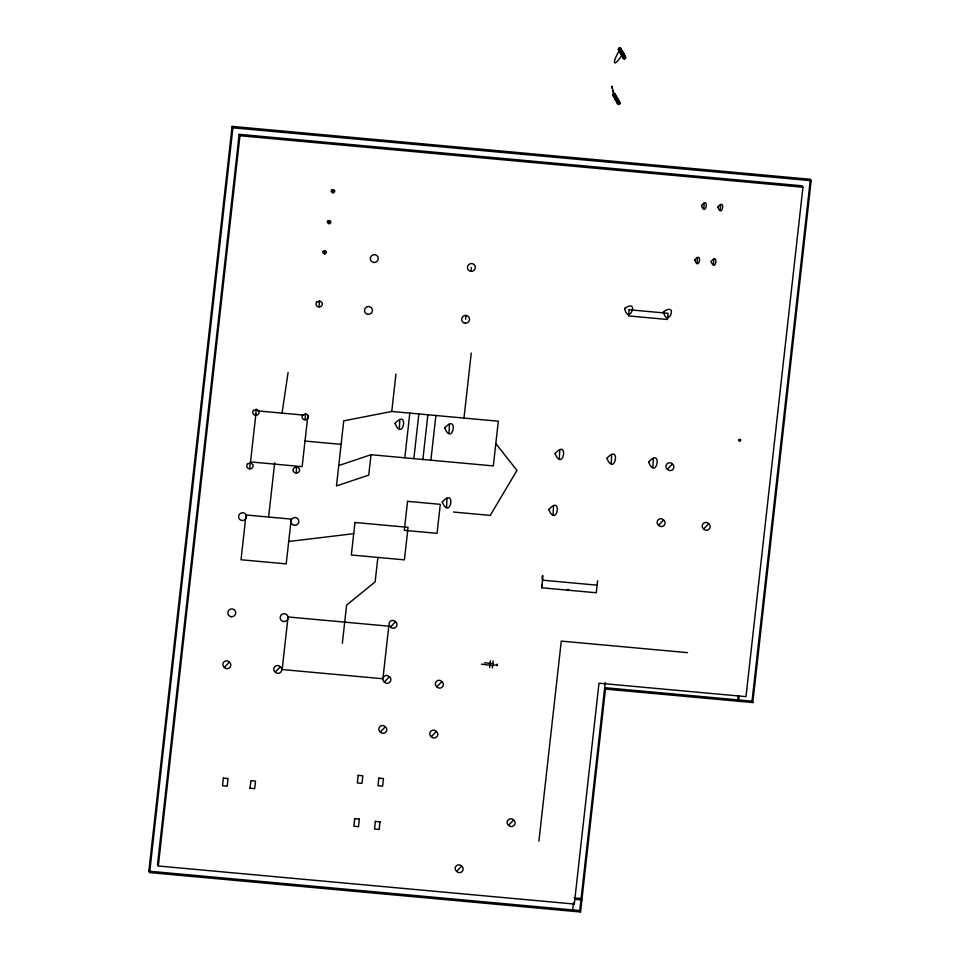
<?xml version="1.0" encoding="UTF-8"?>
<svg xmlns="http://www.w3.org/2000/svg" width="960" height="960" viewBox="0 0 960 960"><rect width="100%" height="100%" fill="white"/><g stroke="black" fill="none" stroke-linecap="round" stroke-linejoin="round"><path stroke-width="1.44" d="M249.828 468.792L250.092 462.864M255.804 415.26L256.08 409.332M296.268 473.04L296.544 467.112M305.1 419.76L305.376 413.832M319.056 306.9L319.332 300.972M324.492 253.932L324.648 250.692M328.992 223.74L329.136 220.5M332.88 192.864L333.024 189.624M597.588 580.776L596.268 592.764L541.68 587.772L543 575.784M399.372 428.544L399.792 419.652M449.016 433.08L449.448 424.188M446.568 507.132L447 498.24M541.68 587.772L541.824 584.832M542.112 578.928L542.256 575.988M553.08 514.632L553.512 505.74M559.332 458.676L559.764 449.784M611.244 463.428L611.676 454.536M652.896 467.232L653.328 458.34M697.104 263.28L697.428 257.58M703.848 208.824L704.172 203.112M713.484 264.78L713.808 259.068M720.216 210.312L720.54 204.612M490.056 664.212L490.392 660.732M492.924 663.312L493.152 660.984M605.472 689.1L580.548 912L149.64 872.592L148.836 871.164L232.092 126.384L810.36 179.28L811.164 180.696L752.82 702.576L605.472 689.1L604.668 687.672L752.016 701.148L752.82 702.576M149.64 872.592L232.896 127.812L232.092 126.384M239.148 134.328L157.512 864.576L158.316 866.004L574.308 904.056L598.992 683.208L745.992 696.648L802.944 187.236L802.14 185.808L239.148 134.328L239.952 135.744L158.316 866.004M255.924 413.688L250.524 461.916L302.148 466.632L307.872 415.476M223.416 778.14L228.06 778.56L227.22 786.168L222.564 785.748L223.356 778.02M268.62 517.044L274.68 462.78M250.02 788.28L250.872 780.672L255.516 781.092L254.664 788.7L249.948 788.16M342.336 643.308L346.608 605.064L375.132 581.916L377.868 557.412M371.016 454.728L368.736 475.128L336.468 485.94L343.74 420.84L391.764 411.468L498.324 421.212L493.32 465.912L371.016 454.728L338.748 465.54M391.764 411.468L395.952 374.004M354.684 818.544L353.904 826.272L358.548 826.692L359.328 818.976M404.82 457.824L409.824 413.124M413.856 458.64L418.848 413.952M379.98 821.736L379.2 829.452L374.556 829.032L375.336 821.316M422.88 459.468L427.872 414.768M430.884 460.2L435.888 415.512M465.588 319.32L466.02 315.42M470.94 271.356A3.984 3.9 -29.4 0 0 475.008 265.812A3.984 3.9 -29.4 0 0 468.192 265.188A3.984 3.9 -29.4 0 0 470.94 271.356L471.384 267.456M463.98 418.08L471.252 353.064M538.908 841.2L561.276 641.1L687.516 652.644M572.688 909.924L573.348 904.092M580.548 912L579.756 910.572L605.256 682.428M738.168 695.904L737.736 699.84L738.54 701.268L739.116 696.024M752.016 701.148L810.36 179.28M489.624 667.524L489.912 665.316M492.816 664.476L492.36 667.92M282.06 413.124L288.096 372.468M619.548 50.544C615.9 49.104 622.08 46.32 620.736 50.016M613.956 96.216C610.524 95.1 615.84 91.824 615.3 95.388M625.548 57.972C626.268 56.22 623.208 55.56 623.052 57.408C627.168 62.496 623.868 50.628 620.892 49.716M619.932 102.66L618.228 102.036L617.568 103.728L618.948 104.46L620.028 102.984L615.108 94.116M624.9 57.42C624.384 52.056 620.04 58.704 625.38 58.272M293.508 468.888C294.456 466.44 298.596 466.428 299.4 468.984A3.276 3.204 -29.4 0 1 299.292 471.276C298.344 473.712 294.204 473.736 293.4 471.18M224.34 667.392L229.344 662.148A3.66 3.588 -29.4 0 1 229.812 667.536A3.66 3.588 -29.4 0 1 224.34 667.392A3.66 3.588 -29.4 0 1 223.872 662.004A3.66 3.588 -29.4 0 1 229.344 662.148M275.256 672.048L280.248 666.804A3.66 3.588 -29.4 0 1 280.728 672.192A3.66 3.588 -29.4 0 1 275.256 672.048A3.66 3.588 -29.4 0 1 274.776 666.66A3.66 3.588 -29.4 0 1 280.248 666.804M390.528 626.964L395.52 621.72A3.66 3.588 -29.4 0 1 396 627.108A3.66 3.588 -29.4 0 1 390.528 626.964A3.66 3.588 -29.4 0 1 390.048 621.576A3.66 3.588 -29.4 0 1 395.52 621.72M384.372 682.02L389.364 676.776A3.66 3.588 -29.4 0 1 389.844 682.164A3.66 3.588 -29.4 0 1 384.372 682.02A3.66 3.588 -29.4 0 1 383.892 676.632A3.66 3.588 -29.4 0 1 389.364 676.776M380.316 732.036L385.32 726.792A3.66 3.588 -29.4 0 1 385.788 732.18A3.66 3.588 -29.4 0 1 380.316 732.036A3.66 3.588 -29.4 0 1 379.848 726.648A3.66 3.588 -29.4 0 1 385.32 726.792M436.86 686.82L441.864 681.576A3.66 3.588 -29.4 0 1 442.332 686.964A3.66 3.588 -29.4 0 1 436.86 686.82A3.66 3.588 -29.4 0 1 436.392 681.432A3.66 3.588 -29.4 0 1 441.864 681.576M667.404 469.296L672.408 464.052A3.66 3.588 -29.4 0 1 672.876 469.44A3.66 3.588 -29.4 0 1 667.404 469.296A3.66 3.588 -29.4 0 1 666.936 463.908A3.66 3.588 -29.4 0 1 672.408 464.052M431.292 736.692L436.296 731.448A3.66 3.588 -29.4 0 1 436.764 736.836A3.66 3.588 -29.4 0 1 431.292 736.692A3.66 3.588 -29.4 0 1 430.824 731.304A3.66 3.588 -29.4 0 1 436.296 731.448M658.596 525.252L663.6 520.008A3.66 3.588 -29.4 0 1 664.068 525.396A3.66 3.588 -29.4 0 1 658.596 525.252A3.66 3.588 -29.4 0 1 658.128 519.864A3.66 3.588 -29.4 0 1 663.6 520.008M703.68 528.96L708.684 523.716A3.66 3.588 -29.4 0 1 709.152 529.104A3.66 3.588 -29.4 0 1 703.68 528.96A3.66 3.588 -29.4 0 1 703.212 523.572A3.66 3.588 -29.4 0 1 708.684 523.716M456.648 871.368L461.64 866.124A3.66 3.588 -29.4 0 1 462.12 871.512A3.66 3.588 -29.4 0 1 456.648 871.368A3.66 3.588 -29.4 0 1 456.168 865.98A3.66 3.588 -29.4 0 1 461.64 866.124M508.596 825.276L513.6 820.032A3.66 3.588 -29.4 0 1 514.068 825.42A3.66 3.588 -29.4 0 1 508.596 825.276A3.66 3.588 -29.4 0 1 508.128 819.888A3.66 3.588 -29.4 0 1 513.6 820.032M619.644 50.964L618.924 50.544L619.668 50.052M618.792 103.512C620.808 98.868 614.064 103.188 619.272 104.364M288.708 541.5L353.712 533.676M615.876 99.132L615.84 100.26M232.896 127.812L811.164 180.696M239.952 135.744L802.944 187.236M257.676 410.892L303.564 415.092M305.004 441.06L341.112 444.36M453.48 512.04L490.248 515.412L516.96 470.412L495.828 443.568M542.796 580.2L597.384 585.192M354.744 818.664L359.388 819.084M375.408 821.424L380.052 821.856M574.032 897.888L581.1 898.536L581.904 899.964L574.836 899.316M148.836 871.164L579.756 910.572M493.008 663.708L484.476 662.76M492.864 665.568L481.38 664.188M620.7 48.456L625.62 57.312M620.16 48.072L625.632 57.648M619.836 48L624.48 56.256M619.488 48.012L624.144 56.268M624.672 57.66L625.152 58.512M619.164 48.108L623.82 56.364M624.384 57.84L624.864 58.692M618.876 48.288L623.532 56.544M618.648 48.54L623.304 56.796M624.06 57.948L624.54 58.788M620.244 51.78L621.636 54.252M623.724 57.96L624.204 58.8M618.48 48.828L623.868 58.728M618.408 49.152L623.58 58.572M618.408 49.488L623.328 58.344M614.868 93.9L620.028 102.984M614.568 93.744L620.04 103.308M614.244 93.66L619.956 103.644M616.536 98.148L619.788 103.932M613.908 93.684L618.552 101.94M613.584 93.78L619.56 104.184M613.284 93.96L617.94 102.216M616.38 99.9L618.948 104.46M613.056 94.2L617.712 102.456M612.888 94.5L618.612 104.472M612.816 94.824L618.276 104.4M612.816 95.16L617.988 104.244M573.504 902.628L574.308 904.056M614.4 96.468L615.924 99.708L611.7 86.184L612.036 88.116M612.504 90.084L613.14 92.568M622.056 54.888A11.832 2.28 -59.6 0 1 614.568 62.724A11.832 2.28 -59.6 0 1 619.38 50.496M495.744 665.1A29.892 4.992 6.4 0 1 492.912 664.884M293.208 471.096A3.276 3.204 -29.4 0 1 293.316 468.816M496.956 665.016C497.28 667.632 497.532 661.992 496.956 665.016M395.064 423.444C403.14 442.788 409.332 407.448 395.064 423.444M444.72 427.992C452.796 447.336 458.988 411.984 444.72 427.992M442.272 502.044C450.348 521.388 456.54 486.036 442.272 502.044M548.784 509.544C556.848 528.888 563.052 493.536 548.784 509.544M555.036 453.588C563.112 472.932 569.304 437.58 555.036 453.588M606.936 458.328C615.012 477.672 621.216 442.332 606.936 458.328M648.6 462.144C656.676 481.488 662.868 446.136 648.6 462.144M694.752 260.052C699.096 272.268 702.864 249.756 694.752 260.052M701.496 205.584C705.828 217.812 709.608 195.288 701.496 205.584M711.12 261.552C715.464 273.768 719.232 251.244 711.12 261.552M717.864 207.084C722.208 219.312 725.976 196.788 717.864 207.084M246.024 514.968L241.02 559.752L286.2 563.88L291.216 519.108L246.024 514.968M288.048 616.956L282.168 669.54L382.908 678.756L388.788 626.172L288.048 616.956M354.96 522.48L351.324 554.988L404.412 559.848L408.048 527.34L354.96 522.48M358.164 775.356L357.324 782.964L361.968 783.384L362.808 775.788L358.164 775.356M407.556 501.348L404.316 530.352L437.052 533.34L440.292 504.336L407.556 501.348M378.828 778.116L377.976 785.724L382.62 786.156L383.472 778.548L378.828 778.116M629.136 309.756L628.452 315.912L667.416 319.476L668.112 313.32L629.136 309.756M738.816 439.896C739.74 444.288 742.464 437.196 738.816 439.896M624.576 308.46C628.74 326.052 640.284 297.708 624.576 308.46M663.408 311.844C667.572 329.424 679.116 301.08 663.408 311.844M567.108 589.704C568.14 592.164 570.012 588.252 567.108 589.704M331.596 190.224L331.38 190.596A1.788 1.752 -29.4 0 0 331.32 191.844L333.276 192.876L334.536 191.892A1.788 1.752 -29.4 0 0 334.596 190.644L333.432 189.636L331.596 190.224M327.696 221.1L327.48 221.472A1.788 1.752 -29.4 0 0 327.42 222.72L329.388 223.74L330.648 222.768A1.788 1.752 -29.4 0 0 330.696 221.52L329.532 220.5L327.696 221.1M323.208 251.292L322.992 251.664A1.788 1.752 -29.4 0 0 322.932 252.912L324.888 253.944L326.148 252.972A1.788 1.752 -29.4 0 0 326.208 251.712L325.044 250.704L323.208 251.292M316.692 302.064L316.296 302.736A3.276 3.204 -29.4 0 0 316.188 305.028C316.992 307.584 321.132 307.572 322.08 305.124A3.276 3.204 -29.4 0 0 322.188 302.832L320.052 300.984L316.692 302.064M253.452 410.424L253.056 411.096A3.276 3.204 -29.4 0 0 252.948 413.388C253.752 415.944 257.88 415.932 258.84 413.484A3.276 3.204 -29.4 0 0 258.948 411.192L256.812 409.344L253.452 410.424M247.464 463.968L247.068 464.64A3.276 3.204 -29.4 0 0 246.96 466.932C247.764 469.488 251.904 469.464 252.852 467.028A3.276 3.204 -29.4 0 0 252.96 464.736L250.824 462.876L247.464 463.968M302.736 414.936L302.352 415.608A3.276 3.204 -29.4 0 0 302.244 417.9C303.048 420.456 307.176 420.432 308.124 417.996A3.276 3.204 -29.4 0 0 308.232 415.704L306.108 413.844L302.736 414.936M465.144 323.232A3.984 3.9 -29.4 0 0 469.212 317.688A3.984 3.9 -29.4 0 0 462.396 317.064A3.984 3.9 -29.4 0 0 465.144 323.232M283.692 621.516A3.984 3.9 -29.4 0 0 287.76 615.972A3.984 3.9 -29.4 0 0 280.944 615.348A3.984 3.9 -29.4 0 0 283.692 621.516M294.456 525.324A3.984 3.9 -29.4 0 0 298.524 519.78A3.984 3.9 -29.4 0 0 291.696 519.156A3.984 3.9 -29.4 0 0 294.456 525.324M242.1 520.536A3.984 3.9 -29.4 0 0 246.168 514.992A3.984 3.9 -29.4 0 0 239.352 514.368A3.984 3.9 -29.4 0 0 242.1 520.536M231.348 616.728A3.984 3.9 -29.4 0 0 235.416 611.184A3.984 3.9 -29.4 0 0 228.588 610.56A3.984 3.9 -29.4 0 0 231.348 616.728M368.052 314.352A3.984 3.9 -29.4 0 0 372.12 308.808A3.984 3.9 -29.4 0 0 365.292 308.184A3.984 3.9 -29.4 0 0 368.052 314.352M373.848 262.476A3.984 3.9 -29.4 0 0 377.916 256.932A3.984 3.9 -29.4 0 0 371.1 256.308A3.984 3.9 -29.4 0 0 373.848 262.476"/></g></svg>
